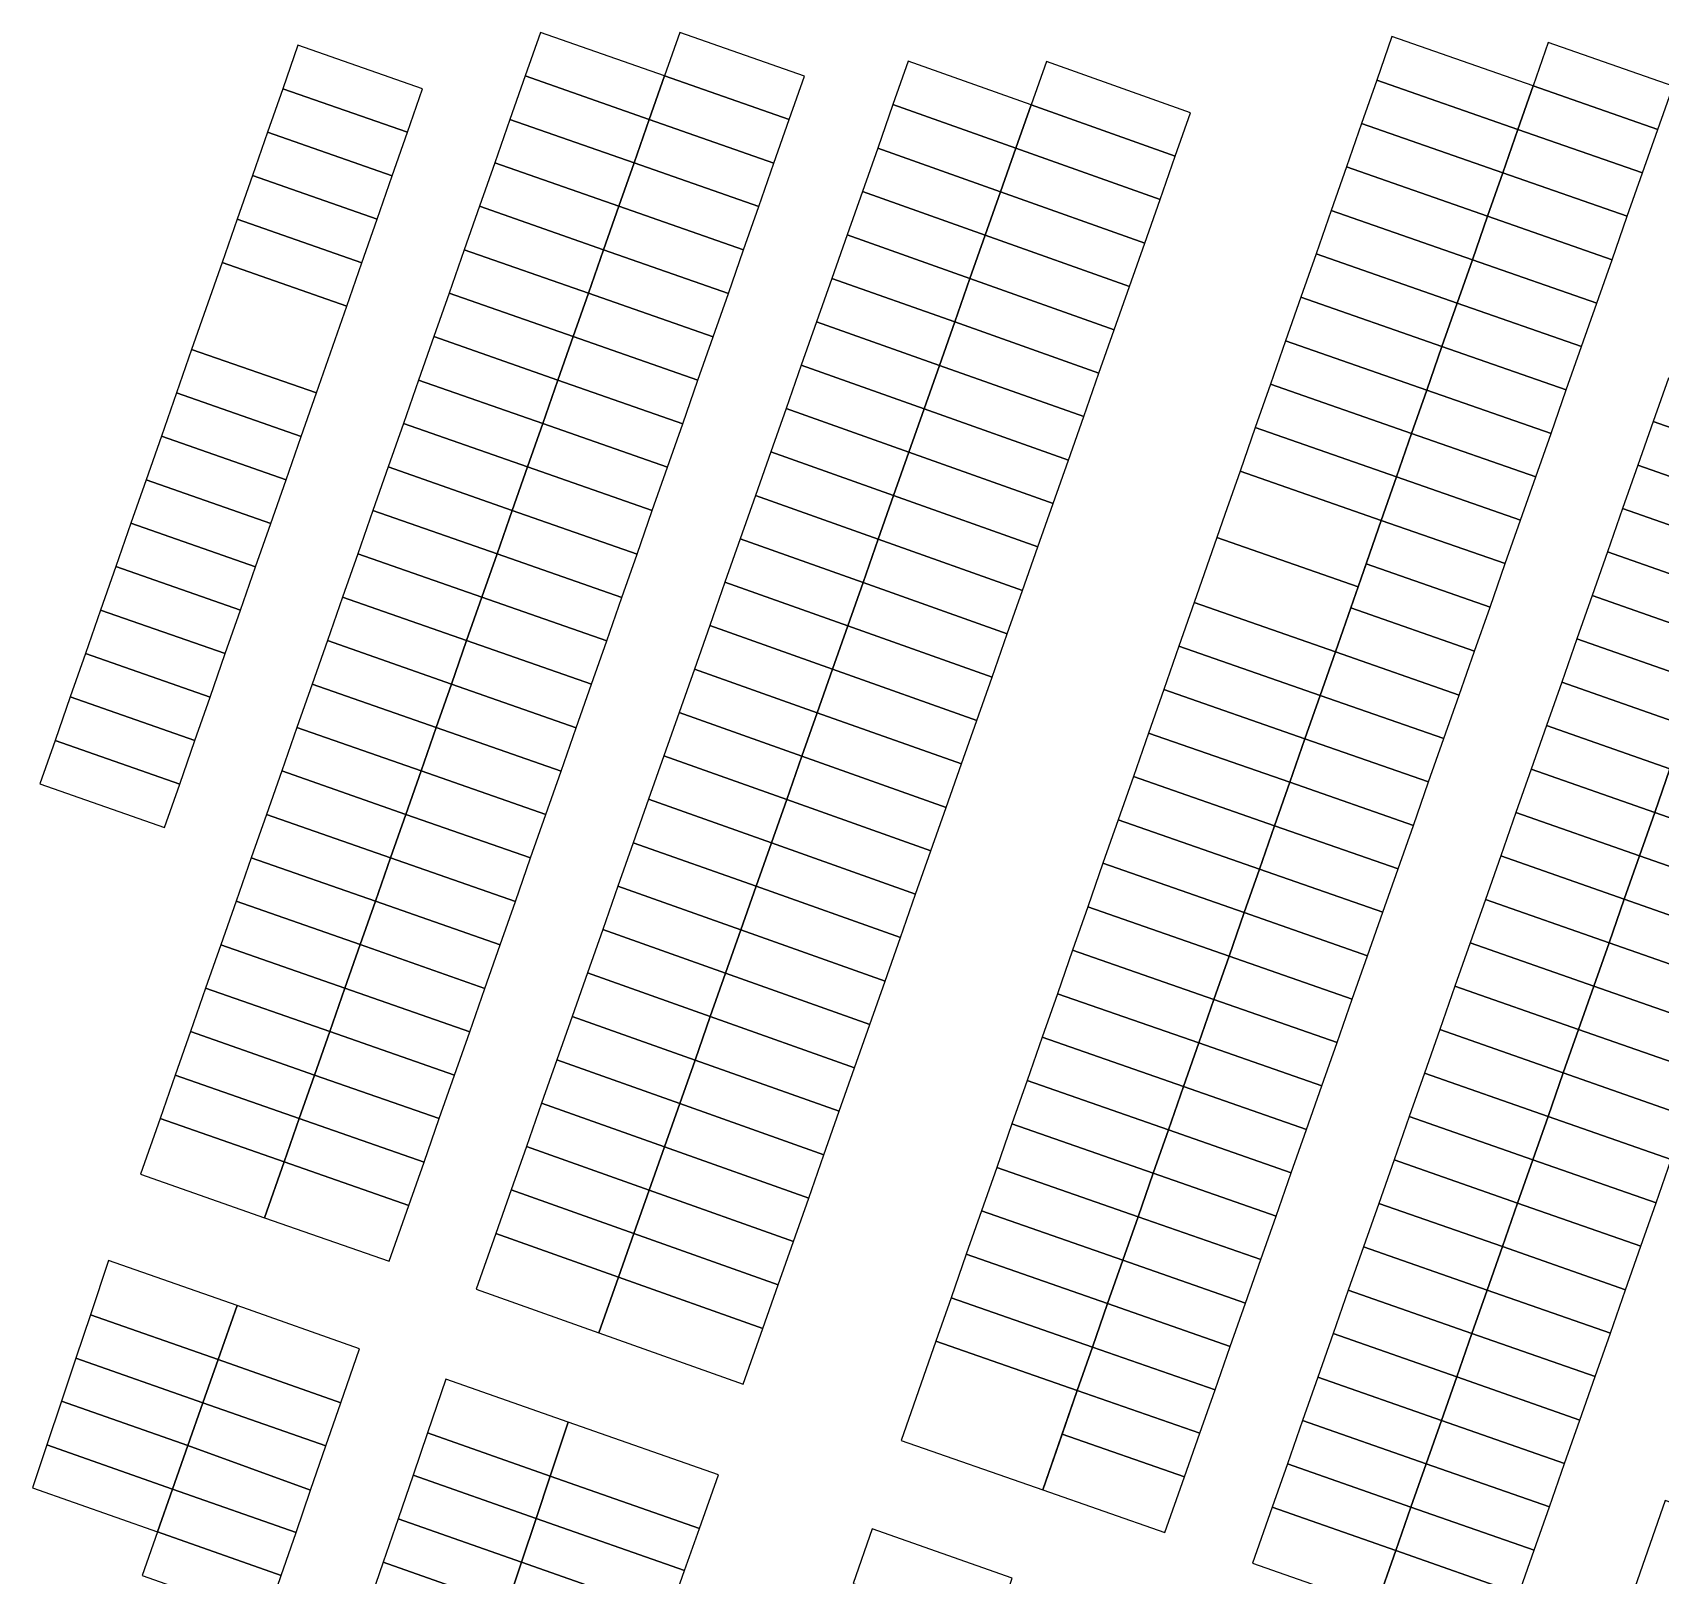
# Model space of a CAD drawing. Header units: metres. Extents: x 263639 to 269142, y 7370519 to 7372711.
# Drawn here: x 263639.1 to 263886.6, y 7372476.4 to 7372711 of the extents above; entities that cross this region are included whole.
import ezdxf

# ---------------------------------------------------------------- set-up
doc = ezdxf.new("R2010")
doc.units = ezdxf.units.M
doc.layers.add('LOTE', color=7, linetype='Continuous')

msp = doc.modelspace()

# ---------------------------------------------------------------- linework, layer by layer
at = {"layer": 'LOTE', "color": 7}
for points in [[(263677.18, 7372702.51), (263696.15, 7372695.87), (263698.45, 7372702.48), (263679.49, 7372709.12), (263677.18, 7372702.51)], [(263714.03, 7372704.44), (263732.9, 7372697.84), (263735.21, 7372704.44), (263716.35, 7372711.05), (263714.03, 7372704.44)], [(263756.49, 7372704.41), (263737.53, 7372711.05), (263735.21, 7372704.44), (263754.18, 7372697.8), (263756.49, 7372704.41)], [(263843.51, 7372703.82), (263864.97, 7372696.32), (263867.28, 7372702.93), (263845.82, 7372710.43), (263843.51, 7372703.82)], [(263888.57, 7372702.91), (263869.59, 7372709.54), (263867.28, 7372702.93), (263886.25, 7372696.31), (263888.57, 7372702.91)], [(263769.96, 7372700.08), (263788.63, 7372693.44), (263790.96, 7372700.04), (263772.28, 7372706.68), (263769.96, 7372700.08)], [(263815.21, 7372698.84), (263793.28, 7372706.64), (263790.96, 7372700.04), (263812.89, 7372692.24), (263815.21, 7372698.84)], [(263711.72, 7372697.83), (263730.59, 7372691.23), (263732.9, 7372697.84), (263714.03, 7372704.44), (263711.72, 7372697.83)], [(263754.18, 7372697.8), (263735.21, 7372704.44), (263732.9, 7372697.84), (263751.87, 7372691.19), (263754.18, 7372697.8)], [(263841.21, 7372697.21), (263862.66, 7372689.72), (263864.97, 7372696.32), (263843.51, 7372703.82), (263841.21, 7372697.21)], [(263674.87, 7372695.9), (263693.84, 7372689.26), (263696.15, 7372695.87), (263677.18, 7372702.51), (263674.87, 7372695.9)], [(263886.25, 7372696.31), (263867.28, 7372702.93), (263864.97, 7372696.32), (263883.93, 7372689.71), (263886.25, 7372696.31)], [(263767.64, 7372693.47), (263786.31, 7372686.83), (263788.63, 7372693.44), (263769.96, 7372700.08), (263767.64, 7372693.47)], [(263812.89, 7372692.24), (263790.96, 7372700.04), (263788.63, 7372693.44), (263810.57, 7372685.64), (263812.89, 7372692.24)], [(263709.41, 7372691.23), (263728.27, 7372684.62), (263730.59, 7372691.23), (263711.72, 7372697.83), (263709.41, 7372691.23)], [(263751.87, 7372691.19), (263732.9, 7372697.84), (263730.59, 7372691.23), (263749.56, 7372684.59), (263751.87, 7372691.19)], [(263838.9, 7372690.6), (263860.36, 7372683.11), (263862.66, 7372689.72), (263841.21, 7372697.21), (263838.9, 7372690.6)], [(263672.57, 7372689.29), (263691.53, 7372682.65), (263693.84, 7372689.26), (263674.87, 7372695.9), (263672.57, 7372689.29)], [(263883.93, 7372689.71), (263864.97, 7372696.32), (263862.66, 7372689.72), (263881.61, 7372683.1), (263883.93, 7372689.71)], [(263765.31, 7372686.87), (263783.99, 7372680.23), (263786.31, 7372686.83), (263767.64, 7372693.47), (263765.31, 7372686.87)], [(263810.57, 7372685.64), (263788.63, 7372693.44), (263786.31, 7372686.83), (263808.25, 7372679.03), (263810.57, 7372685.64)], [(263670.26, 7372682.68), (263689.22, 7372676.04), (263691.53, 7372682.65), (263672.57, 7372689.29), (263670.26, 7372682.68)], [(263707.09, 7372684.62), (263725.96, 7372678.01), (263728.27, 7372684.62), (263709.41, 7372691.23), (263707.09, 7372684.62)], [(263749.56, 7372684.59), (263730.59, 7372691.23), (263728.27, 7372684.62), (263747.24, 7372677.98), (263749.56, 7372684.59)], [(263836.59, 7372683.99), (263858.05, 7372676.5), (263860.36, 7372683.11), (263838.9, 7372690.6), (263836.59, 7372683.99)], [(263881.61, 7372683.1), (263862.66, 7372689.72), (263860.36, 7372683.11), (263879.29, 7372676.5), (263881.61, 7372683.1)], [(263762.99, 7372680.26), (263781.67, 7372673.62), (263783.99, 7372680.23), (263765.31, 7372686.87), (263762.99, 7372680.26)], [(263808.25, 7372679.03), (263786.31, 7372686.83), (263783.99, 7372680.23), (263805.92, 7372672.43), (263808.25, 7372679.03)], [(263704.78, 7372678.01), (263723.65, 7372671.41), (263725.96, 7372678.01), (263707.09, 7372684.62), (263704.78, 7372678.01)], [(263747.24, 7372677.98), (263728.27, 7372684.62), (263725.96, 7372678.01), (263744.93, 7372671.37), (263747.24, 7372677.98)], [(263667.95, 7372676.07), (263686.91, 7372669.44), (263689.22, 7372676.04), (263670.26, 7372682.68), (263667.95, 7372676.07)], [(263834.28, 7372677.38), (263855.74, 7372669.89), (263858.05, 7372676.5), (263836.59, 7372683.99), (263834.28, 7372677.38)], [(263879.29, 7372676.5), (263860.36, 7372683.11), (263858.05, 7372676.5), (263876.97, 7372669.89), (263879.29, 7372676.5)], [(263760.67, 7372673.66), (263779.34, 7372667.02), (263781.67, 7372673.62), (263762.99, 7372680.26), (263760.67, 7372673.66)], [(263805.92, 7372672.43), (263783.99, 7372680.23), (263781.67, 7372673.62), (263803.6, 7372665.82), (263805.92, 7372672.43)], [(263702.47, 7372671.41), (263721.34, 7372664.8), (263723.65, 7372671.41), (263704.78, 7372678.01), (263702.47, 7372671.41)], [(263744.93, 7372671.37), (263725.96, 7372678.01), (263723.65, 7372671.41), (263742.62, 7372664.77), (263744.93, 7372671.37)], [(263831.97, 7372670.78), (263853.43, 7372663.28), (263855.74, 7372669.89), (263834.28, 7372677.38), (263831.97, 7372670.78)], [(263663.33, 7372662.86), (263682.3, 7372656.22), (263686.91, 7372669.44), (263667.95, 7372676.07), (263663.33, 7372662.86)], [(263876.97, 7372669.89), (263858.05, 7372676.5), (263855.74, 7372669.89), (263874.65, 7372663.29), (263876.97, 7372669.89)], [(263758.35, 7372667.06), (263777.02, 7372660.42), (263779.34, 7372667.02), (263760.67, 7372673.66), (263758.35, 7372667.06)], [(263803.6, 7372665.82), (263781.67, 7372673.62), (263779.34, 7372667.02), (263801.28, 7372659.22), (263803.6, 7372665.82)], [(263700.16, 7372664.8), (263719.02, 7372658.19), (263721.34, 7372664.8), (263702.47, 7372671.41), (263700.16, 7372664.8)], [(263742.62, 7372664.77), (263723.65, 7372671.41), (263721.34, 7372664.8), (263740.3, 7372658.16), (263742.62, 7372664.77)], [(263829.66, 7372664.17), (263851.13, 7372656.67), (263853.43, 7372663.28), (263831.97, 7372670.78), (263829.66, 7372664.17)], [(263874.65, 7372663.29), (263855.74, 7372669.89), (263853.43, 7372663.28), (263872.33, 7372656.68), (263874.65, 7372663.29)], [(263756.02, 7372660.45), (263774.7, 7372653.81), (263777.02, 7372660.42), (263758.35, 7372667.06), (263756.02, 7372660.45)], [(263801.28, 7372659.22), (263779.34, 7372667.02), (263777.02, 7372660.42), (263798.96, 7372652.62), (263801.28, 7372659.22)], [(263697.84, 7372658.19), (263716.71, 7372651.59), (263719.02, 7372658.19), (263700.16, 7372664.8), (263697.84, 7372658.19)], [(263740.3, 7372658.16), (263721.34, 7372664.8), (263719.02, 7372658.19), (263737.99, 7372651.55), (263740.3, 7372658.16)], [(263661.03, 7372656.25), (263679.99, 7372649.61), (263682.3, 7372656.22), (263663.33, 7372662.86), (263661.03, 7372656.25)], [(263827.35, 7372657.56), (263848.82, 7372650.06), (263851.13, 7372656.67), (263829.66, 7372664.17), (263827.35, 7372657.56)], [(263872.33, 7372656.68), (263853.43, 7372663.28), (263851.13, 7372656.67), (263870.02, 7372650.08), (263872.33, 7372656.68)], [(263753.7, 7372653.85), (263772.38, 7372647.21), (263774.7, 7372653.81), (263756.02, 7372660.45), (263753.7, 7372653.85)], [(263798.96, 7372652.62), (263777.02, 7372660.42), (263774.7, 7372653.81), (263796.63, 7372646.01), (263798.96, 7372652.62)], [(263695.53, 7372651.59), (263714.4, 7372644.98), (263716.71, 7372651.59), (263697.84, 7372658.19), (263695.53, 7372651.59)], [(263737.99, 7372651.55), (263719.02, 7372658.19), (263716.71, 7372651.59), (263735.68, 7372644.95), (263737.99, 7372651.55)], [(263825.04, 7372650.95), (263846.51, 7372643.45), (263848.82, 7372650.06), (263827.35, 7372657.56), (263825.04, 7372650.95)], [(263885.53, 7372651.86), (263904.31, 7372645.27), (263906.62, 7372651.88), (263887.85, 7372658.46), (263885.53, 7372651.86)], [(263658.72, 7372649.64), (263677.68, 7372643), (263679.99, 7372649.61), (263661.03, 7372656.25), (263658.72, 7372649.64)], [(263870.02, 7372650.08), (263851.13, 7372656.67), (263848.82, 7372650.06), (263867.7, 7372643.47), (263870.02, 7372650.08)], [(263751.38, 7372647.25), (263770.05, 7372640.61), (263772.38, 7372647.21), (263753.7, 7372653.85), (263751.38, 7372647.25)], [(263796.63, 7372646.01), (263774.7, 7372653.81), (263772.38, 7372647.21), (263794.31, 7372639.41), (263796.63, 7372646.01)], [(263883.21, 7372645.25), (263901.99, 7372638.67), (263904.31, 7372645.27), (263885.53, 7372651.86), (263883.21, 7372645.25)], [(263656.41, 7372643.03), (263675.37, 7372636.39), (263677.68, 7372643), (263658.72, 7372649.64), (263656.41, 7372643.03)], [(263693.22, 7372644.98), (263712.08, 7372638.37), (263714.4, 7372644.98), (263695.53, 7372651.59), (263693.22, 7372644.98)], [(263735.68, 7372644.95), (263716.71, 7372651.59), (263714.4, 7372644.98), (263733.36, 7372638.34), (263735.68, 7372644.95)], [(263822.73, 7372644.34), (263844.2, 7372636.85), (263846.51, 7372643.45), (263825.04, 7372650.95), (263822.73, 7372644.34)], [(263867.7, 7372643.47), (263848.82, 7372650.06), (263846.51, 7372643.45), (263865.38, 7372636.87), (263867.7, 7372643.47)], [(263749.06, 7372640.64), (263767.73, 7372634), (263770.05, 7372640.61), (263751.38, 7372647.25), (263749.06, 7372640.64)], [(263794.31, 7372639.41), (263772.38, 7372647.21), (263770.05, 7372640.61), (263791.99, 7372632.81), (263794.31, 7372639.41)], [(263690.9, 7372638.37), (263709.77, 7372631.77), (263712.08, 7372638.37), (263693.22, 7372644.98), (263690.9, 7372638.37)], [(263733.36, 7372638.34), (263714.4, 7372644.98), (263712.08, 7372638.37), (263731.05, 7372631.73), (263733.36, 7372638.34)], [(263880.9, 7372638.65), (263899.67, 7372632.06), (263901.99, 7372638.67), (263883.21, 7372645.25), (263880.9, 7372638.65)], [(263654.1, 7372636.42), (263673.06, 7372629.78), (263675.37, 7372636.39), (263656.41, 7372643.03), (263654.1, 7372636.42)], [(263819.22, 7372634.22), (263840.68, 7372626.74), (263844.2, 7372636.85), (263822.73, 7372644.34), (263820.43, 7372637.73), (263819.22, 7372634.22)], [(263865.38, 7372636.87), (263846.51, 7372643.45), (263844.2, 7372636.85), (263863.06, 7372630.26), (263865.38, 7372636.87)], [(263746.73, 7372634.04), (263765.41, 7372627.4), (263767.73, 7372634), (263749.06, 7372640.64), (263746.73, 7372634.04)], [(263791.99, 7372632.81), (263770.05, 7372640.61), (263767.73, 7372634), (263789.67, 7372626.2), (263791.99, 7372632.81)], [(263688.59, 7372631.77), (263707.46, 7372625.16), (263709.77, 7372631.77), (263690.9, 7372638.37), (263688.59, 7372631.77)], [(263731.05, 7372631.73), (263712.08, 7372638.37), (263709.77, 7372631.77), (263728.74, 7372625.13), (263731.05, 7372631.73)], [(263878.58, 7372632.04), (263897.36, 7372625.46), (263899.67, 7372632.06), (263880.9, 7372638.65), (263878.58, 7372632.04)], [(263651.8, 7372629.81), (263670.76, 7372623.18), (263673.06, 7372629.78), (263654.1, 7372636.42), (263651.8, 7372629.81)], [(263863.06, 7372630.26), (263844.2, 7372636.85), (263841.9, 7372630.24), (263860.74, 7372623.66), (263863.06, 7372630.26)], [(263744.41, 7372627.44), (263763.09, 7372620.8), (263765.41, 7372627.4), (263746.73, 7372634.04), (263744.41, 7372627.44)], [(263789.67, 7372626.2), (263767.73, 7372634), (263765.41, 7372627.4), (263787.34, 7372619.6), (263789.67, 7372626.2)], [(263815.74, 7372624.33), (263837.22, 7372616.83), (263840.68, 7372626.74), (263819.21, 7372634.24), (263815.74, 7372624.33)], [(263876.26, 7372625.44), (263895.04, 7372618.85), (263897.36, 7372625.46), (263878.58, 7372632.04), (263876.26, 7372625.44)], [(263649.49, 7372623.21), (263668.45, 7372616.57), (263670.76, 7372623.18), (263651.8, 7372629.81), (263649.49, 7372623.21)], [(263686.28, 7372625.16), (263705.14, 7372618.55), (263707.46, 7372625.16), (263688.59, 7372631.77), (263686.28, 7372625.16)], [(263728.74, 7372625.13), (263709.77, 7372631.77), (263707.46, 7372625.16), (263726.43, 7372618.52), (263728.74, 7372625.13)], [(263860.74, 7372623.66), (263841.9, 7372630.24), (263839.56, 7372623.53), (263858.39, 7372616.96), (263860.74, 7372623.66)], [(263742.09, 7372620.83), (263760.76, 7372614.19), (263763.09, 7372620.8), (263744.41, 7372627.44), (263742.09, 7372620.83)], [(263787.34, 7372619.6), (263765.41, 7372627.4), (263763.09, 7372620.8), (263785.02, 7372613), (263787.34, 7372619.6)], [(263683.96, 7372618.55), (263702.83, 7372611.95), (263705.14, 7372618.55), (263686.28, 7372625.16), (263683.96, 7372618.55)], [(263726.43, 7372618.52), (263707.46, 7372625.16), (263705.14, 7372618.55), (263724.11, 7372611.91), (263726.43, 7372618.52)], [(263873.95, 7372618.83), (263892.73, 7372612.25), (263895.04, 7372618.85), (263876.26, 7372625.44), (263873.95, 7372618.83)], [(263647.18, 7372616.6), (263666.14, 7372609.96), (263668.45, 7372616.57), (263649.49, 7372623.21), (263647.18, 7372616.6)], [(263813.43, 7372617.72), (263834.91, 7372610.22), (263837.22, 7372616.83), (263815.74, 7372624.33), (263813.43, 7372617.72)], [(263858.39, 7372616.96), (263839.56, 7372623.53), (263837.22, 7372616.83), (263856.03, 7372610.26), (263858.39, 7372616.96)], [(263739.77, 7372614.23), (263758.44, 7372607.59), (263760.76, 7372614.19), (263742.09, 7372620.83), (263739.77, 7372614.23)], [(263785.02, 7372613), (263763.09, 7372620.8), (263760.76, 7372614.19), (263782.7, 7372606.39), (263785.02, 7372613)], [(263681.65, 7372611.94), (263700.52, 7372605.34), (263702.83, 7372611.95), (263683.96, 7372618.55), (263681.65, 7372611.94)], [(263724.11, 7372611.91), (263705.14, 7372618.55), (263702.83, 7372611.95), (263721.8, 7372605.31), (263724.11, 7372611.91)], [(263811.12, 7372611.11), (263832.6, 7372603.61), (263834.91, 7372610.22), (263813.43, 7372617.72), (263811.12, 7372611.11)], [(263871.63, 7372612.22), (263890.41, 7372605.64), (263892.73, 7372612.25), (263873.95, 7372618.83), (263871.63, 7372612.22)], [(263644.87, 7372609.99), (263663.83, 7372603.35), (263666.14, 7372609.96), (263647.18, 7372616.6), (263644.87, 7372609.99)], [(263856.03, 7372610.26), (263837.22, 7372616.83), (263834.91, 7372610.22), (263853.72, 7372603.66), (263856.03, 7372610.26)], [(263737.44, 7372607.63), (263756.12, 7372600.99), (263758.44, 7372607.59), (263739.77, 7372614.23), (263737.44, 7372607.63)], [(263782.7, 7372606.39), (263760.76, 7372614.19), (263758.44, 7372607.59), (263780.38, 7372599.79), (263782.7, 7372606.39)], [(263869.31, 7372605.62), (263888.09, 7372599.03), (263890.41, 7372605.64), (263871.63, 7372612.22), (263869.31, 7372605.62)], [(263642.56, 7372603.38), (263661.52, 7372596.74), (263663.83, 7372603.35), (263644.87, 7372609.99), (263642.56, 7372603.38)], [(263679.34, 7372605.34), (263698.21, 7372598.73), (263700.52, 7372605.34), (263681.65, 7372611.94), (263679.34, 7372605.34)], [(263721.8, 7372605.31), (263702.83, 7372611.95), (263700.52, 7372605.34), (263719.49, 7372598.7), (263721.8, 7372605.31)], [(263808.82, 7372604.5), (263830.29, 7372597), (263832.6, 7372603.61), (263811.12, 7372611.11), (263808.82, 7372604.5)], [(263853.72, 7372603.66), (263834.91, 7372610.22), (263832.6, 7372603.61), (263851.4, 7372597.05), (263853.72, 7372603.66)], [(263735.12, 7372601.02), (263753.8, 7372594.38), (263756.12, 7372600.99), (263737.44, 7372607.63), (263735.12, 7372601.02)], [(263780.38, 7372599.79), (263758.44, 7372607.59), (263756.12, 7372600.99), (263778.05, 7372593.19), (263780.38, 7372599.79)], [(263677.03, 7372598.73), (263695.89, 7372592.13), (263698.21, 7372598.73), (263679.34, 7372605.34), (263677.03, 7372598.73)], [(263719.49, 7372598.7), (263700.52, 7372605.34), (263698.21, 7372598.73), (263717.17, 7372592.09), (263719.49, 7372598.7)], [(263866.99, 7372599.01), (263885.78, 7372592.43), (263888.09, 7372599.03), (263869.31, 7372605.62), (263866.99, 7372599.01)], [(263640.26, 7372596.77), (263659.22, 7372590.13), (263661.52, 7372596.74), (263642.56, 7372603.38), (263640.26, 7372596.77)], [(263806.51, 7372597.9), (263827.99, 7372590.4), (263830.29, 7372597), (263808.82, 7372604.5), (263806.51, 7372597.9)], [(263851.4, 7372597.05), (263832.6, 7372603.61), (263830.29, 7372597), (263849.08, 7372590.45), (263851.4, 7372597.05)], [(263732.8, 7372594.42), (263751.47, 7372587.78), (263753.8, 7372594.38), (263735.12, 7372601.02), (263732.8, 7372594.42)], [(263778.05, 7372593.19), (263756.12, 7372600.99), (263753.8, 7372594.38), (263775.73, 7372586.58), (263778.05, 7372593.19)], [(263674.71, 7372592.12), (263693.58, 7372585.52), (263695.89, 7372592.13), (263677.03, 7372598.73), (263674.71, 7372592.12)], [(263717.17, 7372592.09), (263698.21, 7372598.73), (263695.89, 7372592.13), (263714.86, 7372585.49), (263717.17, 7372592.09)], [(263804.2, 7372591.29), (263825.68, 7372583.79), (263827.99, 7372590.4), (263806.51, 7372597.9), (263804.2, 7372591.29)], [(263864.68, 7372592.41), (263883.46, 7372585.82), (263885.78, 7372592.43), (263866.99, 7372599.01), (263864.68, 7372592.41)], [(263906.82, 7372592.47), (263888.09, 7372599.04), (263885.77, 7372592.43), (263904.51, 7372585.87), (263906.82, 7372592.47)], [(263849.08, 7372590.45), (263830.29, 7372597), (263827.99, 7372590.4), (263846.76, 7372583.84), (263849.08, 7372590.45)], [(263730.48, 7372587.82), (263749.15, 7372581.18), (263751.47, 7372587.78), (263732.8, 7372594.42), (263730.48, 7372587.82)], [(263775.73, 7372586.58), (263753.8, 7372594.38), (263751.47, 7372587.78), (263773.41, 7372579.98), (263775.73, 7372586.58)], [(263904.51, 7372585.87), (263885.77, 7372592.43), (263883.46, 7372585.82), (263902.19, 7372579.26), (263904.51, 7372585.87)], [(263672.4, 7372585.52), (263691.27, 7372578.91), (263693.58, 7372585.52), (263674.71, 7372592.12), (263672.4, 7372585.52)], [(263714.86, 7372585.49), (263695.89, 7372592.13), (263693.58, 7372585.52), (263712.55, 7372578.88), (263714.86, 7372585.49)], [(263801.89, 7372584.68), (263823.37, 7372577.18), (263825.68, 7372583.79), (263804.2, 7372591.29), (263801.89, 7372584.68)], [(263846.76, 7372583.84), (263827.99, 7372590.4), (263825.68, 7372583.79), (263844.44, 7372577.24), (263846.76, 7372583.84)], [(263862.36, 7372585.8), (263881.15, 7372579.22), (263883.46, 7372585.82), (263864.68, 7372592.41), (263862.36, 7372585.8)], [(263728.15, 7372581.21), (263746.83, 7372574.57), (263749.15, 7372581.18), (263730.48, 7372587.82), (263728.15, 7372581.21)], [(263773.41, 7372579.98), (263751.47, 7372587.78), (263749.15, 7372581.18), (263771.09, 7372573.38), (263773.41, 7372579.98)], [(263670.09, 7372578.91), (263688.95, 7372572.31), (263691.27, 7372578.91), (263672.4, 7372585.52), (263670.09, 7372578.91)], [(263712.55, 7372578.88), (263693.58, 7372585.52), (263691.27, 7372578.91), (263710.24, 7372572.27), (263712.55, 7372578.88)], [(263860.04, 7372579.2), (263878.83, 7372572.61), (263881.15, 7372579.22), (263862.36, 7372585.8), (263860.04, 7372579.2)], [(263902.19, 7372579.26), (263883.46, 7372585.82), (263881.14, 7372579.22), (263899.88, 7372572.66), (263902.19, 7372579.26)], [(263799.58, 7372578.07), (263821.06, 7372570.57), (263823.37, 7372577.18), (263801.89, 7372584.68), (263799.58, 7372578.07)], [(263844.44, 7372577.24), (263825.68, 7372583.79), (263823.37, 7372577.18), (263842.12, 7372570.63), (263844.44, 7372577.24)], [(263725.83, 7372574.61), (263744.51, 7372567.97), (263746.83, 7372574.57), (263728.15, 7372581.21), (263725.83, 7372574.61)], [(263771.09, 7372573.38), (263749.15, 7372581.18), (263746.83, 7372574.57), (263768.76, 7372566.77), (263771.09, 7372573.38)], [(263667.77, 7372572.3), (263686.64, 7372565.7), (263688.95, 7372572.31), (263670.09, 7372578.91), (263667.77, 7372572.3)], [(263710.24, 7372572.27), (263691.27, 7372578.91), (263688.95, 7372572.31), (263707.92, 7372565.66), (263710.24, 7372572.27)], [(263797.27, 7372571.46), (263818.76, 7372563.96), (263821.06, 7372570.57), (263799.58, 7372578.07), (263797.27, 7372571.46)], [(263857.73, 7372572.59), (263876.51, 7372566.01), (263878.83, 7372572.61), (263860.04, 7372579.2), (263857.73, 7372572.59)], [(263899.88, 7372572.66), (263881.14, 7372579.22), (263878.83, 7372572.61), (263897.56, 7372566.05), (263899.88, 7372572.66)], [(263842.12, 7372570.63), (263823.37, 7372577.18), (263821.06, 7372570.57), (263839.8, 7372564.03), (263842.12, 7372570.63)], [(263723.51, 7372568), (263742.18, 7372561.36), (263744.51, 7372567.97), (263725.83, 7372574.61), (263723.51, 7372568)], [(263768.76, 7372566.77), (263746.83, 7372574.57), (263744.51, 7372567.97), (263766.44, 7372560.17), (263768.76, 7372566.77)], [(263665.46, 7372565.7), (263684.33, 7372559.09), (263686.64, 7372565.7), (263667.77, 7372572.3), (263665.46, 7372565.7)], [(263707.92, 7372565.66), (263688.95, 7372572.31), (263686.64, 7372565.7), (263705.61, 7372559.06), (263707.92, 7372565.66)], [(263794.96, 7372564.85), (263816.45, 7372557.35), (263818.76, 7372563.96), (263797.27, 7372571.46), (263794.96, 7372564.85)], [(263839.8, 7372564.03), (263821.06, 7372570.57), (263818.76, 7372563.96), (263837.48, 7372557.42), (263839.8, 7372564.03)], [(263855.41, 7372565.99), (263874.2, 7372559.4), (263876.51, 7372566.01), (263857.73, 7372572.59), (263855.41, 7372565.99)], [(263897.56, 7372566.05), (263878.83, 7372572.61), (263876.51, 7372566.01), (263895.24, 7372559.45), (263897.56, 7372566.05)], [(263721.19, 7372561.4), (263739.86, 7372554.76), (263742.18, 7372561.36), (263723.51, 7372568), (263721.19, 7372561.4)], [(263766.44, 7372560.17), (263744.51, 7372567.97), (263742.18, 7372561.36), (263764.12, 7372553.56), (263766.44, 7372560.17)], [(263663.15, 7372559.09), (263682.02, 7372552.48), (263684.33, 7372559.09), (263665.46, 7372565.7), (263663.15, 7372559.09)], [(263705.61, 7372559.06), (263686.64, 7372565.7), (263684.33, 7372559.09), (263703.3, 7372552.45), (263705.61, 7372559.06)], [(263853.09, 7372559.38), (263871.88, 7372552.79), (263874.2, 7372559.4), (263855.41, 7372565.99), (263853.09, 7372559.38)], [(263895.24, 7372559.45), (263876.51, 7372566.01), (263874.19, 7372559.4), (263892.93, 7372552.84), (263895.24, 7372559.45)], [(263792.65, 7372558.25), (263814.14, 7372550.74), (263816.45, 7372557.35), (263794.96, 7372564.85), (263792.65, 7372558.25)], [(263837.48, 7372557.42), (263818.76, 7372563.96), (263816.45, 7372557.35), (263835.16, 7372550.82), (263837.48, 7372557.42)], [(263718.86, 7372554.8), (263737.54, 7372548.16), (263739.86, 7372554.76), (263721.19, 7372561.4), (263718.86, 7372554.8)], [(263764.12, 7372553.56), (263742.18, 7372561.36), (263739.86, 7372554.76), (263761.8, 7372546.96), (263764.12, 7372553.56)], [(263660.84, 7372552.48), (263679.7, 7372545.88), (263682.02, 7372552.48), (263663.15, 7372559.09), (263660.84, 7372552.48)], [(263703.3, 7372552.45), (263684.33, 7372559.09), (263682.02, 7372552.48), (263700.98, 7372545.84), (263703.3, 7372552.45)], [(263790.34, 7372551.64), (263811.83, 7372544.13), (263814.14, 7372550.74), (263792.65, 7372558.25), (263790.34, 7372551.64)], [(263850.78, 7372552.78), (263869.57, 7372546.19), (263871.88, 7372552.79), (263853.09, 7372559.38), (263850.78, 7372552.78)], [(263892.93, 7372552.84), (263874.19, 7372559.4), (263871.88, 7372552.8), (263890.61, 7372546.23), (263892.93, 7372552.84)], [(263835.16, 7372550.82), (263816.45, 7372557.35), (263814.14, 7372550.74), (263832.84, 7372544.21), (263835.16, 7372550.82)], [(263716.54, 7372548.19), (263735.22, 7372541.55), (263737.54, 7372548.16), (263718.86, 7372554.8), (263716.54, 7372548.19)], [(263761.8, 7372546.96), (263739.86, 7372554.76), (263737.54, 7372548.16), (263759.47, 7372540.36), (263761.8, 7372546.96)], [(263658.52, 7372545.88), (263677.39, 7372539.27), (263679.7, 7372545.88), (263660.84, 7372552.48), (263658.52, 7372545.88)], [(263700.98, 7372545.84), (263682.02, 7372552.48), (263679.7, 7372545.88), (263698.67, 7372539.24), (263700.98, 7372545.84)], [(263788.04, 7372545.03), (263809.53, 7372537.53), (263811.83, 7372544.13), (263790.34, 7372551.64), (263788.04, 7372545.03)], [(263832.84, 7372544.21), (263814.14, 7372550.74), (263811.83, 7372544.13), (263830.52, 7372537.61), (263832.84, 7372544.21)], [(263848.46, 7372546.17), (263867.25, 7372539.58), (263869.57, 7372546.19), (263850.78, 7372552.78), (263848.46, 7372546.17)], [(263890.61, 7372546.23), (263871.88, 7372552.8), (263869.56, 7372546.19), (263888.3, 7372539.63), (263890.61, 7372546.23)], [(263714.22, 7372541.59), (263732.89, 7372534.95), (263735.22, 7372541.55), (263716.54, 7372548.19), (263714.22, 7372541.59)], [(263759.47, 7372540.36), (263737.54, 7372548.16), (263735.22, 7372541.55), (263757.15, 7372533.75), (263759.47, 7372540.36)], [(263674.42, 7372530.78), (263677.39, 7372539.27), (263658.52, 7372545.88), (263655.55, 7372537.38), (263674.42, 7372530.78)], [(263698.67, 7372539.24), (263679.7, 7372545.88), (263677.39, 7372539.27), (263696.36, 7372532.63), (263698.67, 7372539.24)], [(263846.14, 7372539.57), (263864.93, 7372532.98), (263867.25, 7372539.58), (263848.46, 7372546.17), (263846.14, 7372539.57)], [(263888.3, 7372539.63), (263869.56, 7372546.19), (263867.25, 7372539.58), (263885.98, 7372533.02), (263888.3, 7372539.63)], [(263785.73, 7372538.42), (263807.22, 7372530.92), (263809.53, 7372537.53), (263788.04, 7372545.03), (263785.73, 7372538.42)], [(263830.52, 7372537.61), (263811.83, 7372544.13), (263809.53, 7372537.53), (263828.2, 7372531), (263830.52, 7372537.61)], [(263711.9, 7372534.99), (263730.57, 7372528.35), (263732.89, 7372534.95), (263714.22, 7372541.59), (263711.9, 7372534.99)], [(263757.15, 7372533.75), (263735.22, 7372541.55), (263732.89, 7372534.95), (263754.83, 7372527.15), (263757.15, 7372533.75)], [(263696.36, 7372532.63), (263677.39, 7372539.27), (263674.42, 7372530.78), (263693.38, 7372524.14), (263696.36, 7372532.63)], [(263783.42, 7372531.81), (263804.91, 7372524.31), (263807.22, 7372530.92), (263785.73, 7372538.42), (263783.42, 7372531.81)], [(263843.82, 7372532.96), (263862.62, 7372526.37), (263864.93, 7372532.98), (263846.14, 7372539.57), (263843.82, 7372532.96)], [(263885.98, 7372533.02), (263867.25, 7372539.58), (263864.93, 7372532.98), (263883.66, 7372526.42), (263885.98, 7372533.02)], [(263828.2, 7372531), (263809.53, 7372537.53), (263807.22, 7372530.92), (263825.89, 7372524.4), (263828.2, 7372531)], [(263709.57, 7372528.38), (263728.25, 7372521.74), (263730.57, 7372528.35), (263711.9, 7372534.99), (263709.57, 7372528.38)], [(263754.83, 7372527.15), (263732.89, 7372534.95), (263730.57, 7372528.35), (263752.51, 7372520.55), (263754.83, 7372527.15)], [(263781.11, 7372525.21), (263802.6, 7372517.7), (263804.91, 7372524.31), (263783.42, 7372531.81), (263781.11, 7372525.21)], [(263825.89, 7372524.4), (263807.22, 7372530.92), (263804.91, 7372524.31), (263823.57, 7372517.8), (263825.89, 7372524.4)], [(263841.51, 7372526.35), (263860.3, 7372519.76), (263862.62, 7372526.37), (263843.82, 7372532.96), (263841.51, 7372526.35)], [(263883.66, 7372526.42), (263864.93, 7372532.98), (263862.61, 7372526.37), (263881.35, 7372519.81), (263883.66, 7372526.42)], [(263725.26, 7372513.25), (263728.25, 7372521.74), (263709.57, 7372528.38), (263706.59, 7372519.89), (263725.26, 7372513.25)], [(263752.51, 7372520.55), (263730.57, 7372528.35), (263728.25, 7372521.74), (263750.18, 7372513.94), (263752.51, 7372520.55)], [(263839.19, 7372519.75), (263857.99, 7372513.16), (263860.3, 7372519.76), (263841.51, 7372526.35), (263839.19, 7372519.75)], [(263881.35, 7372519.81), (263862.61, 7372526.37), (263860.3, 7372519.77), (263879.03, 7372513.21), (263881.35, 7372519.81)], [(263670.23, 7372517.4), (263650.7, 7372524.26), (263647.94, 7372516.01), (263667.34, 7372509.19), (263670.23, 7372517.4)], [(263778.8, 7372518.6), (263800.3, 7372511.09), (263802.6, 7372517.7), (263781.11, 7372525.21), (263778.8, 7372518.6)], [(263823.57, 7372517.8), (263804.91, 7372524.31), (263802.6, 7372517.7), (263821.25, 7372511.19), (263823.57, 7372517.8)], [(263750.18, 7372513.94), (263728.25, 7372521.74), (263725.26, 7372513.25), (263747.2, 7372505.45), (263750.18, 7372513.94)], [(263776.49, 7372511.99), (263797.99, 7372504.48), (263800.3, 7372511.09), (263778.8, 7372518.6), (263776.49, 7372511.99)], [(263836.87, 7372513.14), (263855.67, 7372506.55), (263857.99, 7372513.16), (263839.19, 7372519.75), (263836.87, 7372513.14)], [(263879.03, 7372513.21), (263860.3, 7372519.77), (263857.98, 7372513.16), (263876.72, 7372506.6), (263879.03, 7372513.21)], [(263667.34, 7372509.19), (263647.94, 7372516.01), (263645.74, 7372509.4), (263665.03, 7372502.62), (263667.34, 7372509.19)], [(263667.34, 7372509.19), (263686, 7372502.63), (263688.84, 7372510.85), (263670.23, 7372517.4), (263667.34, 7372509.19)], [(263821.25, 7372511.19), (263802.6, 7372517.7), (263800.3, 7372511.09), (263818.93, 7372504.59), (263821.25, 7372511.19)], [(263792.72, 7372489.38), (263797.99, 7372504.48), (263776.49, 7372511.99), (263771.21, 7372496.88), (263792.72, 7372489.38)], [(263818.93, 7372504.59), (263800.3, 7372511.09), (263797.99, 7372504.48), (263816.61, 7372497.98), (263818.93, 7372504.59)], [(263834.56, 7372506.54), (263853.35, 7372499.95), (263855.67, 7372506.55), (263836.87, 7372513.14), (263834.56, 7372506.54)], [(263876.72, 7372506.6), (263857.98, 7372513.16), (263855.67, 7372506.56), (263874.4, 7372499.99), (263876.72, 7372506.6)], [(263665.03, 7372502.62), (263645.74, 7372509.4), (263643.55, 7372502.86), (263662.74, 7372496.11), (263665.03, 7372502.62)], [(263665.03, 7372502.62), (263683.73, 7372496.05), (263686, 7372502.63), (263667.34, 7372509.19), (263665.03, 7372502.62)], [(263717.86, 7372491.47), (263720.6, 7372499.69), (263702, 7372506.23), (263699.2, 7372498.03), (263717.86, 7372491.47)], [(263832.24, 7372499.93), (263851.04, 7372493.34), (263853.35, 7372499.95), (263834.56, 7372506.54), (263832.24, 7372499.93)], [(263874.4, 7372499.99), (263855.67, 7372506.56), (263853.35, 7372499.95), (263872.08, 7372493.39), (263874.4, 7372499.99)], [(263816.61, 7372497.98), (263797.99, 7372504.48), (263795.68, 7372497.87), (263814.29, 7372491.38), (263816.61, 7372497.98)], [(263662.74, 7372496.11), (263662.74, 7372496.11), (263643.55, 7372502.86), (263641.33, 7372496.21), (263660.42, 7372489.5), (263662.74, 7372496.11)], [(263681.42, 7372489.33), (263683.73, 7372496.05), (263665.03, 7372502.62), (263662.74, 7372496.11), (263662.74, 7372496.11), (263681.42, 7372489.33)], [(263740.52, 7372483.51), (263743.41, 7372491.67), (263720.6, 7372499.69), (263717.86, 7372491.47), (263740.52, 7372483.51)], [(263829.92, 7372493.33), (263848.72, 7372486.74), (263851.04, 7372493.34), (263832.24, 7372499.93), (263829.92, 7372493.33)], [(263872.08, 7372493.39), (263853.35, 7372499.95), (263851.03, 7372493.34), (263869.77, 7372486.78), (263872.08, 7372493.39)], [(263660.42, 7372489.5), (263641.33, 7372496.21), (263639.14, 7372489.66), (263658.13, 7372482.99), (263660.42, 7372489.5)], [(263662.74, 7372496.11), (263660.42, 7372489.5), (263679.2, 7372482.9), (263681.42, 7372489.33), (263662.74, 7372496.11)], [(263699.2, 7372498.03), (263696.99, 7372491.6), (263715.7, 7372485.02), (263717.86, 7372491.47), (263699.2, 7372498.03)], [(263814.29, 7372491.38), (263795.68, 7372497.87), (263792.72, 7372489.38), (263811.31, 7372482.9), (263814.29, 7372491.38)], [(263715.7, 7372485.02), (263696.99, 7372491.6), (263694.72, 7372484.98), (263713.48, 7372478.38), (263715.7, 7372485.02)], [(263738.26, 7372477.09), (263740.52, 7372483.51), (263717.86, 7372491.47), (263715.7, 7372485.02), (263738.26, 7372477.09)], [(263827.6, 7372486.72), (263846.41, 7372480.13), (263848.72, 7372486.74), (263829.92, 7372493.33), (263827.6, 7372486.72)], [(263869.77, 7372486.78), (263851.03, 7372493.34), (263848.72, 7372486.74), (263867.45, 7372480.18), (263869.77, 7372486.78)], [(263676.95, 7372476.37), (263679.2, 7372482.9), (263660.42, 7372489.5), (263658.13, 7372482.99), (263676.95, 7372476.37)], [(263846.41, 7372480.13), (263827.6, 7372486.72), (263824.63, 7372478.23), (263843.43, 7372471.64), (263846.41, 7372480.13)], [(263867.45, 7372480.18), (263848.72, 7372486.74), (263846.4, 7372480.14), (263865.14, 7372473.57), (263867.45, 7372480.18)], [(263882.74, 7372474.54), (263901.42, 7372468), (263906.05, 7372481.21), (263887.36, 7372487.75), (263882.74, 7372474.54)], [(263713.48, 7372478.38), (263694.72, 7372484.98), (263692.45, 7372478.36), (263711.27, 7372471.74), (263713.48, 7372478.38)], [(263713.48, 7372478.38), (263735.93, 7372470.49), (263738.26, 7372477.09), (263715.7, 7372485.02), (263713.48, 7372478.38)], [(263655.79, 7372476.34), (263674.65, 7372469.71), (263676.95, 7372476.37), (263658.13, 7372482.99), (263655.79, 7372476.34)], [(263766.79, 7372483.45), (263763.89, 7372475.15), (263785.24, 7372467.64), (263788.1, 7372475.96), (263766.79, 7372483.45)], [(263865.14, 7372473.57), (263846.4, 7372480.14), (263843.42, 7372471.64), (263862.16, 7372465.08), (263864.97, 7372473.1), (263865.14, 7372473.57)], [(263711.27, 7372471.74), (263692.45, 7372478.36), (263690.18, 7372471.74), (263709.05, 7372465.1), (263711.27, 7372471.74)], [(263711.27, 7372471.74), (263733.6, 7372463.89), (263735.93, 7372470.49), (263713.48, 7372478.38), (263711.27, 7372471.74)]]:
    msp.add_lwpolyline(points, close=True, dxfattribs=at)

doc.saveas('drawing.dxf')
